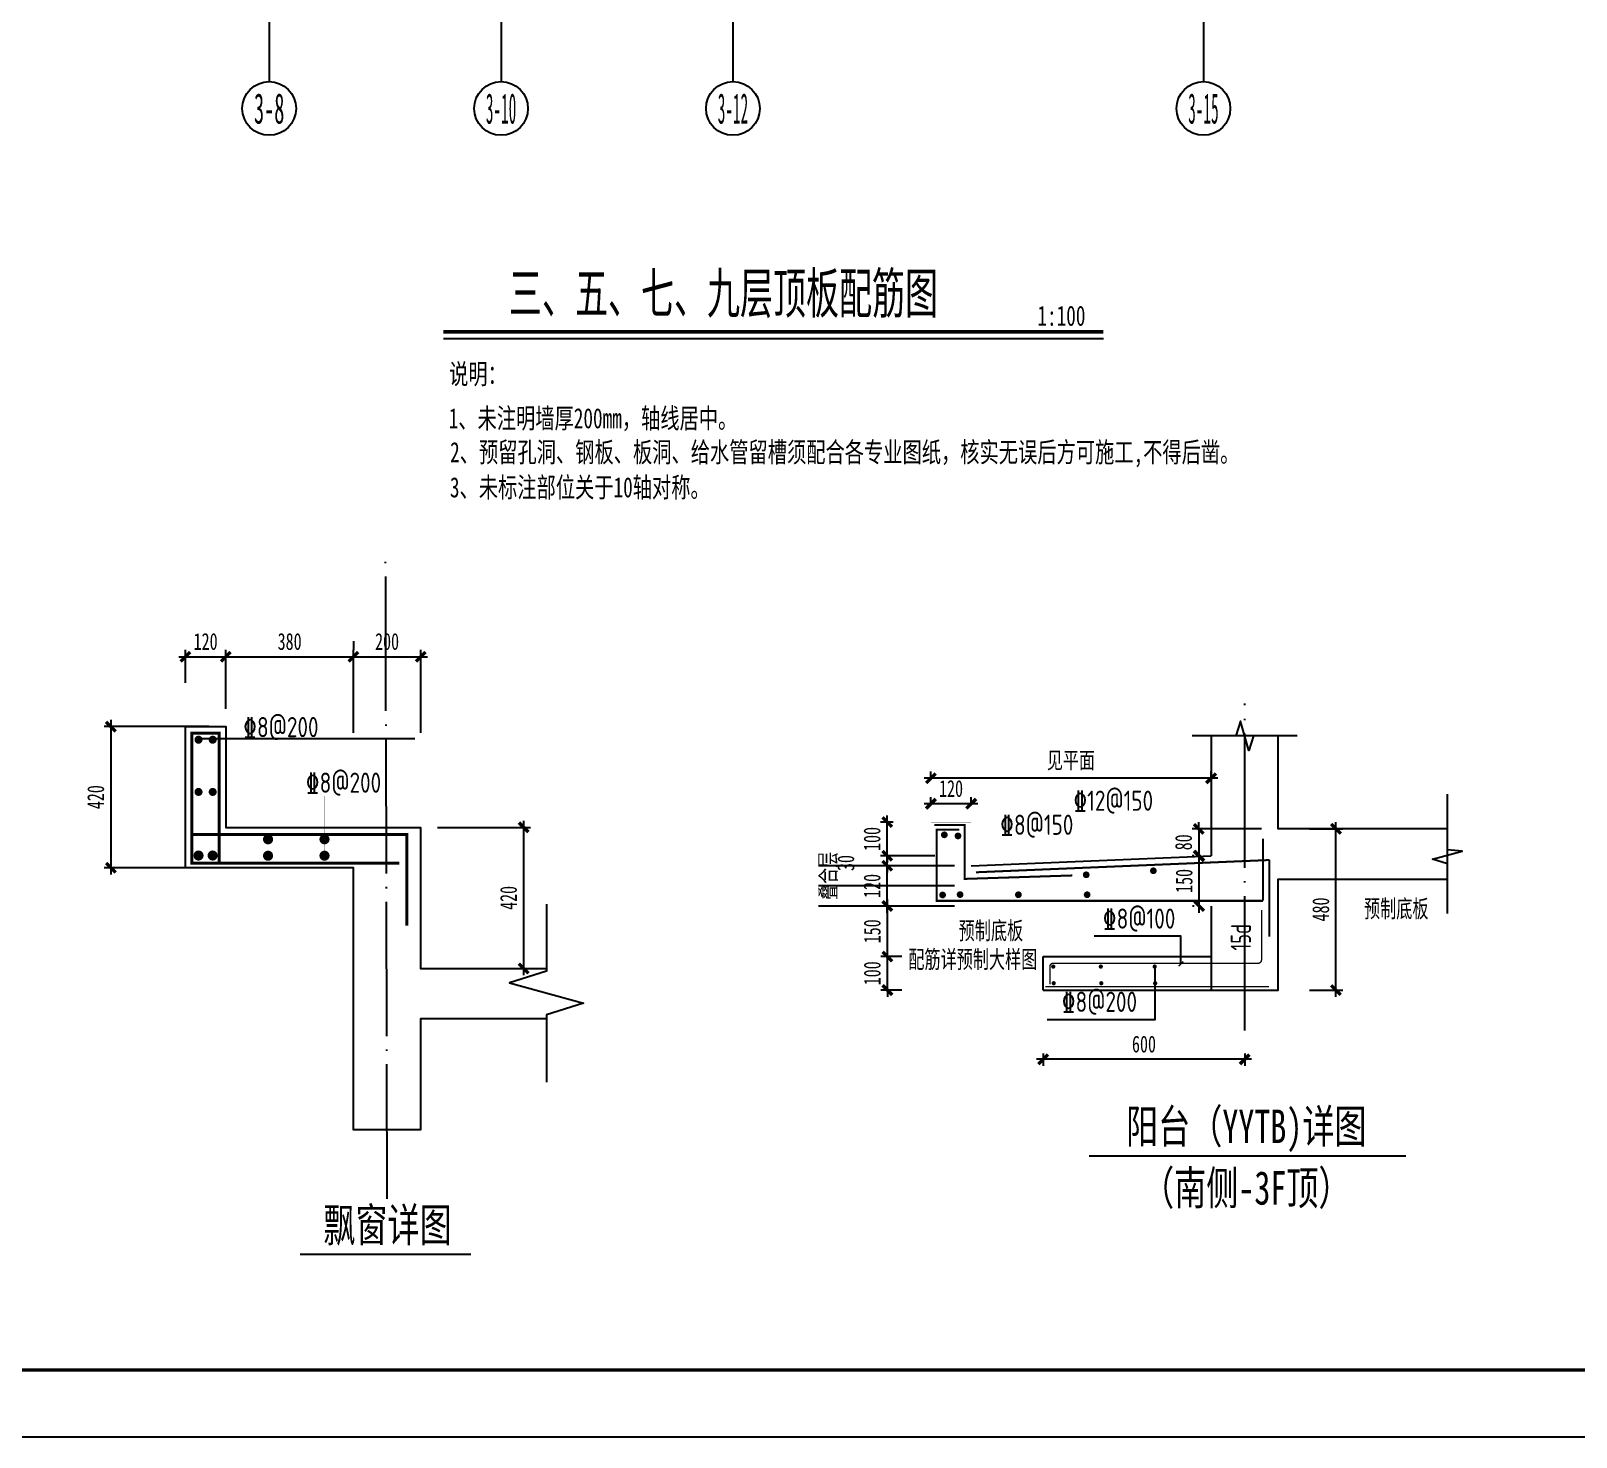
# Model space of a CAD drawing. Extents: x -3200779283 to -8106663, y 659664 to 1123462.
# Drawn here: x -8156795 to -8133805, y 814664 to 835598 of the extents above; entities that cross this region are included whole.
import ezdxf
from ezdxf.enums import TextEntityAlignment as Align
from ezdxf.xclip import XClip

# ---------------------------------------------------------------- set-up
doc = ezdxf.new("R2010")
doc.units = 0
doc.header["$LTSCALE"] = 1000
doc.header["$MEASUREMENT"] = 0
doc.header["$XCLIPFRAME"] = 0
for name, pattern in [('DASH', [0.35, 0.25, -0.1]), ('节点$0$CONTINOUS', [0]), ('节点$0$DOTE', [2.42, 2, -0.2, 0.02, -0.2])]:
    doc.linetypes.add(name, pattern=pattern)
doc.layers.get('Defpoints').update_dxf_attribs({"color": 30, "linetype": 'DASH'})
for name, color, linetype in [('3#-轴线$0$3#-轴号$0$A-ANNO-AXIS-CIRC', 3, 'Continuous'), ('3#-轴线$0$3#-轴号$0$A-ANNO-AXIS-TEXT', 7, 'Continuous'), ('3#-轴线$0$AXIS_TEXT', 7, 'Continuous'), ('3#4#5#$0$BORDER', 7, 'Continuous'), ('3#4#5#模板$0$BORDER', 7, 'Continuous'), ('NUM', 7, 'Continuous'), ('S-ANNO-DIMS', 3, 'Continuous'), ('S-ANNO-TEXT', 7, 'Continuous'), ('S-PC-FQ-WYQ', 4, 'Continuous'), ('节点$0$NUM', 7, 'Continuous'), ('节点$0$REIN', 1, 'Continuous'), ('节点$0$S-ANNO-DOTE', 230, '节点$0$DOTE'), ('节点$0$S-ANNO-THIN', 3, 'Continuous'), ('节点$0$S-DETL', 4, 'Continuous'), ('节点$0$S-DETL-DIMS', 210, 'Continuous'), ('节点$0$S-DETL-REIN', 1, 'Continuous'), ('节点$0$S-DETL-REIN-TEXT', 1, 'Continuous'), ('节点$0$S-DETL-SBAR', 6, 'Continuous'), ('节点$0$S-DETL-TEXT', 7, 'Continuous'), ('节点$0$S-REIN', 1, 'Continuous')]:
    doc.layers.add(name, color=color, linetype=linetype)
doc.styles.add('3#-轴线$0$3#-轴号$0$_TCH_AXIS', font='')
doc.styles.add('3#-轴线$0$COMPLEX', font='COMPLEX')
doc.styles.add('宋体', font='', dxfattribs={"width": 0.8})
doc.styles.add('楷体', font='', dxfattribs={"width": 0.6})
doc.styles.add('节点$0$TSSD_Rein', font='Tssdeng.shx', dxfattribs={"width": 0.7, "bigfont": 'hztxt.shx'})
doc.styles.add('节点$0$楷体', font='', dxfattribs={"width": 0.7, "height": 250})
doc.styles.get('3#-轴线$0$3#-轴号$0$_TCH_AXIS').set_extended_font_data('SimSun')
doc.styles.get('宋体').set_extended_font_data('SimSun')
doc.styles.get('楷体').set_extended_font_data('KaiTi_GB2312')
doc.styles.get('节点$0$楷体').set_extended_font_data('KaiTi_GB2312')
doc.dimstyles.new('节点$0$TSSD_20_100', dxfattribs={"dimtxt": 300, "dimasz": 100, "dimexe": 100, "dimexo": 250, "dimgap": 100, "dimtad": 1, "dimdec": 0, "dimlfac": 0.2, "dimzin": 0, "dimdsep": 46, "dimtxsty": '节点$0$楷体', "dimblk": '节点$0$_ArchTick', "dimcen": 0, "dimdle": 100, "dimclrt": 7, "dimadec": 0, "dimazin": 0, "dimtfac": 1, "dimtdec": 0, "dimtix": 1, "dimtmove": 2, "dimatfit": 3, "dimfxl": 1, "dimtolj": 1, "dimtzin": 0, "dimarcsym": 0})

# ---------------------------------------------------------------- blocks, each defined once
blk = doc.blocks.new('A$C635F6008')
at = {"layer": 'NUM', "style": '楷体', "width": 0.7}
for s, p in [('说明：', (161, 2800)), ('   1、未注明墙厚200mm，轴线居中。', (-273, 2141)), ('2、预留孔洞、钢板、板洞、给水管留槽须配合各专业图纸，核实无误后方可施工,不得后凿。', (177, 1636))]:
    blk.add_text(s, height=300, dxfattribs=at).set_placement(p, align=Align.BOTTOM_LEFT)
blk = doc.blocks.new('节点$0$_ArchTick')
at = {"color": 0, "linetype": 'ByBlock', "const_width": 0.5}
blk.add_lwpolyline([(-0.71, -0.71), (0.71, 0.71)], dxfattribs=at)
blk = doc.blocks.new('*D2126')
at = {"layer": 'Defpoints', "color": 0, "transparency": 16777216}
for p in [(83739, -110980), (83739, -111220), (87908, -111220)]:
    blk.add_point(p, dxfattribs=at)
at = {"layer": '节点$0$S-DETL-DIMS', "color": 0, "lineweight": -2, "transparency": 16777216}
for p, q in [((88008, -110980), (83639, -110980)), ((83739, -110970), (83739, -110880)), ((87908, -110970), (87908, -110880))]:
    blk.add_line(p, q, dxfattribs=at)
at = {"layer": '节点$0$S-DETL-DIMS', "color": 0, "lineweight": -2, "transparency": 16777216, "xscale": 100, "yscale": 100, "zscale": 100, "rotation": 180}
blk.add_blockref('节点$0$_ArchTick', (83739, -110980), dxfattribs=at)
at = {"layer": '节点$0$S-DETL-DIMS', "color": 0, "lineweight": -2, "transparency": 16777216, "xscale": 100, "yscale": 100, "zscale": 100}
blk.add_blockref('节点$0$_ArchTick', (87908, -110980), dxfattribs=at)
at = {"layer": '节点$0$S-DETL-DIMS', "color": 7, "transparency": 16777216, "insert": (85823, -110725), "char_height": 250, "attachment_point": 5, "style": '节点$0$楷体'}
blk.add_mtext('\\A1;见平面', dxfattribs=at)
blk = doc.blocks.new('*D2127')
at = {"layer": 'Defpoints', "color": 0, "transparency": 16777216}
for p in [(83089, -112133), (84046, -112133), (84046, -112282)]:
    blk.add_point(p, dxfattribs=at)
at = {"layer": '节点$0$S-DETL-DIMS', "color": 0, "lineweight": -2, "transparency": 16777216}
for p, q in [((83796, -112133), (82989, -112133)), ((83089, -112133), (83089, -112033)), ((83089, -112282), (83089, -112133)), ((83796, -112282), (82989, -112282)), ((83089, -112282), (83089, -112382))]:
    blk.add_line(p, q, dxfattribs=at)
at = {"layer": '节点$0$S-DETL-DIMS', "color": 0, "lineweight": -2, "transparency": 16777216, "xscale": 100, "yscale": 100, "zscale": 100}
for p, rotation in [((83089, -112133), 270), ((83089, -112282), 90)]:
    blk.add_blockref('节点$0$_ArchTick', p, dxfattribs=dict(at, rotation=rotation))
at = {"layer": '节点$0$S-DETL-DIMS', "color": 7, "transparency": 16777216, "insert": (82475, -112242), "char_height": 250, "attachment_point": 5, "rotation": 90, "style": '节点$0$楷体'}
blk.add_mtext('\\A1;30', dxfattribs=at)
blk = doc.blocks.new('*D2128')
at = {"layer": 'Defpoints', "color": 0, "transparency": 16777216}
for p in [(83089, -111633), (83430, -111633), (83430, -112133)]:
    blk.add_point(p, dxfattribs=at)
at = {"layer": '节点$0$S-DETL-DIMS', "color": 0, "lineweight": -2, "transparency": 16777216}
for p, q in [((83180, -111633), (82989, -111633)), ((83089, -111633), (83089, -111533)), ((83089, -112133), (83089, -111633)), ((83180, -112133), (82989, -112133)), ((83089, -112133), (83089, -112233))]:
    blk.add_line(p, q, dxfattribs=at)
at = {"layer": '节点$0$S-DETL-DIMS', "color": 0, "lineweight": -2, "transparency": 16777216, "xscale": 100, "yscale": 100, "zscale": 100}
for p, rotation in [((83089, -111633), 270), ((83089, -112133), 90)]:
    blk.add_blockref('节点$0$_ArchTick', p, dxfattribs=dict(at, rotation=rotation))
at = {"layer": '节点$0$S-DETL-DIMS', "color": 7, "transparency": 16777216, "insert": (82864, -111883), "char_height": 250, "attachment_point": 5, "rotation": 90, "style": '节点$0$楷体'}
blk.add_mtext('\\A1;100', dxfattribs=at)
blk = doc.blocks.new('*D2129')
at = {"layer": 'Defpoints', "color": 0, "transparency": 16777216}
for p in [(83089, -112282), (84046, -112282), (84046, -112882)]:
    blk.add_point(p, dxfattribs=at)
at = {"layer": '节点$0$S-DETL-DIMS', "color": 0, "lineweight": -2, "transparency": 16777216}
for p, q in [((83089, -112982), (83089, -112182)), ((83796, -112282), (82989, -112282)), ((83796, -112882), (82989, -112882))]:
    blk.add_line(p, q, dxfattribs=at)
at = {"layer": '节点$0$S-DETL-DIMS', "color": 0, "lineweight": -2, "transparency": 16777216, "xscale": 100, "yscale": 100, "zscale": 100}
for p, rotation in [((83089, -112282), 90), ((83089, -112882), 270)]:
    blk.add_blockref('节点$0$_ArchTick', p, dxfattribs=dict(at, rotation=rotation))
at = {"layer": '节点$0$S-DETL-DIMS', "color": 7, "transparency": 16777216, "insert": (82864, -112582), "char_height": 250, "attachment_point": 5, "rotation": 90, "style": '节点$0$楷体'}
blk.add_mtext('\\A1;120', dxfattribs=at)
blk = doc.blocks.new('*D2163')
at = {"layer": 'Defpoints', "color": 0, "transparency": 16777216}
for p in [(85409, -114825), (88408, -114825), (85409, -115163)]:
    blk.add_point(p, dxfattribs=at)
at = {"layer": '节点$0$S-DETL-DIMS', "color": 0, "lineweight": -2, "transparency": 16777216}
for p, q in [((88508, -115163), (85309, -115163)), ((85409, -115075), (85409, -115263)), ((88408, -115075), (88408, -115263))]:
    blk.add_line(p, q, dxfattribs=at)
at = {"layer": '节点$0$S-DETL-DIMS', "color": 0, "lineweight": -2, "transparency": 16777216, "xscale": 100, "yscale": 100, "zscale": 100, "rotation": 180}
blk.add_blockref('节点$0$_ArchTick', (85409, -115163), dxfattribs=at)
at = {"layer": '节点$0$S-DETL-DIMS', "color": 0, "lineweight": -2, "transparency": 16777216, "xscale": 100, "yscale": 100, "zscale": 100}
blk.add_blockref('节点$0$_ArchTick', (88408, -115163), dxfattribs=at)
at = {"layer": '节点$0$S-DETL-DIMS', "color": 7, "transparency": 16777216, "insert": (86909, -114938), "char_height": 250, "attachment_point": 5, "style": '节点$0$楷体'}
blk.add_mtext('\\A1;600', dxfattribs=at)
blk = doc.blocks.new('*D2164')
at = {"layer": 'Defpoints', "color": 0, "transparency": 16777216}
for p in [(83092, -112882), (83705, -112882), (83555, -113633)]:
    blk.add_point(p, dxfattribs=at)
at = {"layer": '节点$0$S-DETL-DIMS', "color": 0, "lineweight": -2, "transparency": 16777216}
for p, q in [((83092, -113733), (83092, -112782)), ((83455, -112882), (82992, -112882)), ((83305, -113633), (82992, -113633))]:
    blk.add_line(p, q, dxfattribs=at)
at = {"layer": '节点$0$S-DETL-DIMS', "color": 0, "lineweight": -2, "transparency": 16777216, "xscale": 100, "yscale": 100, "zscale": 100}
for p, rotation in [((83092, -112882), 90), ((83092, -113633), 270)]:
    blk.add_blockref('节点$0$_ArchTick', p, dxfattribs=dict(at, rotation=rotation))
at = {"layer": '节点$0$S-DETL-DIMS', "color": 7, "transparency": 16777216, "insert": (82867, -113258), "char_height": 250, "attachment_point": 5, "rotation": 90, "style": '节点$0$楷体'}
blk.add_mtext('\\A1;150', dxfattribs=at)
blk = doc.blocks.new('*D2165')
at = {"layer": 'Defpoints', "color": 0, "transparency": 16777216}
for p in [(83092, -113633), (83555, -113633), (83555, -114133)]:
    blk.add_point(p, dxfattribs=at)
at = {"layer": '节点$0$S-DETL-DIMS', "color": 0, "lineweight": -2, "transparency": 16777216}
for p, q in [((83092, -113633), (83092, -113533)), ((83305, -113633), (82992, -113633)), ((83092, -114133), (83092, -113633)), ((83305, -114133), (82992, -114133)), ((83092, -114133), (83092, -114233))]:
    blk.add_line(p, q, dxfattribs=at)
at = {"layer": '节点$0$S-DETL-DIMS', "color": 0, "lineweight": -2, "transparency": 16777216, "xscale": 100, "yscale": 100, "zscale": 100}
for p, rotation in [((83092, -113633), 270), ((83092, -114133), 90)]:
    blk.add_blockref('节点$0$_ArchTick', p, dxfattribs=dict(at, rotation=rotation))
at = {"layer": '节点$0$S-DETL-DIMS', "color": 7, "transparency": 16777216, "insert": (82867, -113883), "char_height": 250, "attachment_point": 5, "rotation": 90, "style": '节点$0$楷体'}
blk.add_mtext('\\A1;100', dxfattribs=at)
blk = doc.blocks.new('*D2166')
at = {"layer": 'Defpoints', "color": 0, "transparency": 16777216}
for p in [(88908, -111733), (87724, -112133), (87908, -112133)]:
    blk.add_point(p, dxfattribs=at)
at = {"layer": '节点$0$S-DETL-DIMS', "color": 0, "lineweight": -2, "transparency": 16777216}
for p, q in [((87724, -111733), (87724, -111633)), ((88658, -111733), (87624, -111733)), ((87724, -111733), (87724, -112133)), ((87658, -112133), (87624, -112133)), ((87724, -112133), (87724, -112233))]:
    blk.add_line(p, q, dxfattribs=at)
at = {"layer": '节点$0$S-DETL-DIMS', "color": 0, "lineweight": -2, "transparency": 16777216, "xscale": 100, "yscale": 100, "zscale": 100}
for p, rotation in [((87724, -111733), 270), ((87724, -112133), 90)]:
    blk.add_blockref('节点$0$_ArchTick', p, dxfattribs=dict(at, rotation=rotation))
at = {"layer": '节点$0$S-DETL-DIMS', "color": 7, "transparency": 16777216, "insert": (87499, -111933), "char_height": 250, "attachment_point": 5, "rotation": 90, "style": '节点$0$楷体'}
blk.add_mtext('\\A1;80', dxfattribs=at)
blk = doc.blocks.new('*D2167')
at = {"layer": 'Defpoints', "color": 0, "transparency": 16777216}
for p in [(89124, -111733), (89766, -111733), (89124, -114133)]:
    blk.add_point(p, dxfattribs=at)
at = {"layer": '节点$0$S-DETL-DIMS', "color": 0, "lineweight": -2, "transparency": 16777216}
for p, q in [((89766, -114233), (89766, -111633)), ((89374, -111733), (89866, -111733)), ((89374, -114133), (89866, -114133))]:
    blk.add_line(p, q, dxfattribs=at)
at = {"layer": '节点$0$S-DETL-DIMS', "color": 0, "lineweight": -2, "transparency": 16777216, "xscale": 100, "yscale": 100, "zscale": 100}
for p, rotation in [((89766, -111733), 90), ((89766, -114133), 270)]:
    blk.add_blockref('节点$0$_ArchTick', p, dxfattribs=dict(at, rotation=rotation))
at = {"layer": '节点$0$S-DETL-DIMS', "color": 7, "transparency": 16777216, "insert": (89541, -112933), "char_height": 250, "attachment_point": 5, "rotation": 90, "style": '节点$0$楷体'}
blk.add_mtext('\\A1;480', dxfattribs=at)
blk = doc.blocks.new('*D2132')
at = {"layer": 'Defpoints', "color": 0, "transparency": 16777216}
for p in [(91329, -121464), (90329, -122846), (91329, -122846)]:
    blk.add_point(p, dxfattribs=at)
at = {"layer": '节点$0$S-DETL-DIMS', "color": 0, "lineweight": -2, "transparency": 16777216}
for p, q in [((90329, -122596), (90329, -121364)), ((91329, -122596), (91329, -121364)), ((90229, -121464), (91429, -121464))]:
    blk.add_line(p, q, dxfattribs=at)
at = {"layer": '节点$0$S-DETL-DIMS', "color": 0, "lineweight": -2, "transparency": 16777216, "xscale": 100, "yscale": 100, "zscale": 100, "rotation": 180}
blk.add_blockref('节点$0$_ArchTick', (90329, -121464), dxfattribs=at)
at = {"layer": '节点$0$S-DETL-DIMS', "color": 0, "lineweight": -2, "transparency": 16777216, "xscale": 100, "yscale": 100, "zscale": 100}
blk.add_blockref('节点$0$_ArchTick', (91329, -121464), dxfattribs=at)
at = {"layer": '节点$0$S-DETL-DIMS', "color": 7, "transparency": 16777216, "insert": (90829, -121239), "char_height": 250, "attachment_point": 5, "style": '节点$0$楷体'}
blk.add_mtext('\\A1;200', dxfattribs=at)
blk = doc.blocks.new('*D2133')
at = {"layer": 'Defpoints', "color": 0, "transparency": 16777216}
for p in [(90329, -121464), (90329, -121482), (88429, -122488)]:
    blk.add_point(p, dxfattribs=at)
at = {"layer": '节点$0$S-DETL-DIMS', "color": 0, "lineweight": -2, "transparency": 16777216}
for p, q in [((88429, -122238), (88429, -121364)), ((90329, -121232), (90329, -121364)), ((88329, -121464), (90429, -121464))]:
    blk.add_line(p, q, dxfattribs=at)
at = {"layer": '节点$0$S-DETL-DIMS', "color": 0, "lineweight": -2, "transparency": 16777216, "xscale": 100, "yscale": 100, "zscale": 100, "rotation": 180}
blk.add_blockref('节点$0$_ArchTick', (88429, -121464), dxfattribs=at)
at = {"layer": '节点$0$S-DETL-DIMS', "color": 0, "lineweight": -2, "transparency": 16777216, "xscale": 100, "yscale": 100, "zscale": 100}
blk.add_blockref('节点$0$_ArchTick', (90329, -121464), dxfattribs=at)
at = {"layer": '节点$0$S-DETL-DIMS', "color": 7, "transparency": 16777216, "insert": (89379, -121239), "char_height": 250, "attachment_point": 5, "style": '节点$0$楷体'}
blk.add_mtext('\\A1;380', dxfattribs=at)
blk = doc.blocks.new('*D2134')
at = {"layer": 'Defpoints', "color": 0, "transparency": 16777216}
for p in [(91329, -124005), (92862, -124005), (91329, -126105)]:
    blk.add_point(p, dxfattribs=at)
at = {"layer": '节点$0$S-DETL-DIMS', "color": 0, "lineweight": -2, "transparency": 16777216}
for p, q in [((92862, -126205), (92862, -123905)), ((91579, -124005), (92962, -124005)), ((91579, -126105), (92962, -126105))]:
    blk.add_line(p, q, dxfattribs=at)
at = {"layer": '节点$0$S-DETL-DIMS', "color": 0, "lineweight": -2, "transparency": 16777216, "xscale": 100, "yscale": 100, "zscale": 100}
for p, rotation in [((92862, -124005), 90), ((92862, -126105), 270)]:
    blk.add_blockref('节点$0$_ArchTick', p, dxfattribs=dict(at, rotation=rotation))
at = {"layer": '节点$0$S-DETL-DIMS', "color": 7, "transparency": 16777216, "insert": (92637, -125055), "char_height": 250, "attachment_point": 5, "rotation": 90, "style": '节点$0$楷体'}
blk.add_mtext('\\A1;420', dxfattribs=at)
blk = doc.blocks.new('*D2135')
at = {"layer": 'Defpoints', "color": 0, "transparency": 16777216}
for p in [(88429, -122505), (86720, -124605), (88429, -124605)]:
    blk.add_point(p, dxfattribs=at)
at = {"layer": '节点$0$S-DETL-DIMS', "color": 0, "lineweight": -2, "transparency": 16777216}
for p, q in [((88179, -122505), (86620, -122505)), ((86720, -122405), (86720, -124705)), ((88179, -124605), (86620, -124605))]:
    blk.add_line(p, q, dxfattribs=at)
at = {"layer": '节点$0$S-DETL-DIMS', "color": 0, "lineweight": -2, "transparency": 16777216, "xscale": 100, "yscale": 100, "zscale": 100}
for p, rotation in [((86720, -122505), 90), ((86720, -124605), 270)]:
    blk.add_blockref('节点$0$_ArchTick', p, dxfattribs=dict(at, rotation=rotation))
at = {"layer": '节点$0$S-DETL-DIMS', "color": 7, "transparency": 16777216, "insert": (86495, -123555), "char_height": 250, "attachment_point": 5, "rotation": 90, "style": '节点$0$楷体'}
blk.add_mtext('\\A1;420', dxfattribs=at)
blk = doc.blocks.new('*D2039')
at = {"layer": 'Defpoints', "color": 0, "transparency": 16777216}
for p in [(88429, -121464), (87829, -122101), (88429, -122101)]:
    blk.add_point(p, dxfattribs=at)
at = {"layer": '节点$0$S-DETL-DIMS', "color": 0, "lineweight": -2, "transparency": 16777216}
for p, q in [((87829, -121851), (87829, -121364)), ((88429, -121851), (88429, -121364)), ((87729, -121464), (88529, -121464))]:
    blk.add_line(p, q, dxfattribs=at)
at = {"layer": '节点$0$S-DETL-DIMS', "color": 0, "lineweight": -2, "transparency": 16777216, "xscale": 100, "yscale": 100, "zscale": 100, "rotation": 180}
blk.add_blockref('节点$0$_ArchTick', (87829, -121464), dxfattribs=at)
at = {"layer": '节点$0$S-DETL-DIMS', "color": 0, "lineweight": -2, "transparency": 16777216, "xscale": 100, "yscale": 100, "zscale": 100}
blk.add_blockref('节点$0$_ArchTick', (88429, -121464), dxfattribs=at)
at = {"layer": '节点$0$S-DETL-DIMS', "color": 7, "transparency": 16777216, "insert": (88129, -121239), "char_height": 250, "attachment_point": 5, "style": '节点$0$楷体'}
blk.add_mtext('\\A1;120', dxfattribs=at)
blk = doc.blocks.new('*D2011')
at = {"layer": 'Defpoints', "color": 0, "transparency": 16777216}
for p in [(84339, -112282), (81952, -112582), (84339, -112582)]:
    blk.add_point(p, dxfattribs=at)
at = {"layer": '节点$0$S-DETL-DIMS', "color": 0, "lineweight": -2, "transparency": 16777216}
for p, q in [((81952, -112182), (81952, -112682)), ((84089, -112282), (81852, -112282)), ((84089, -112582), (81852, -112582))]:
    blk.add_line(p, q, dxfattribs=at)
at = {"layer": '节点$0$S-DETL-DIMS', "color": 0, "lineweight": -2, "transparency": 16777216, "xscale": 100, "yscale": 100, "zscale": 100}
for p, rotation in [((81952, -112282), 90), ((81952, -112582), 270)]:
    blk.add_blockref('节点$0$_ArchTick', p, dxfattribs=dict(at, rotation=rotation))
at = {"layer": '节点$0$S-DETL-DIMS', "color": 7, "transparency": 16777216, "insert": (82219, -112432), "char_height": 250, "attachment_point": 5, "rotation": 90, "style": '节点$0$楷体'}
blk.add_mtext('\\A1;叠合层', dxfattribs=at)
blk = doc.blocks.new('*D2016')
at = {"layer": 'Defpoints', "color": 0, "transparency": 16777216}
for p in [(84339, -112582), (81952, -112882), (84339, -112882)]:
    blk.add_point(p, dxfattribs=at)
at = {"layer": '节点$0$S-DETL-DIMS', "color": 0, "lineweight": -2, "transparency": 16777216}
for p, q in [((84089, -112582), (81852, -112582)), ((81952, -112582), (81952, -112482)), ((81952, -112582), (81952, -112882)), ((84089, -112882), (81852, -112882)), ((81952, -112882), (81952, -112982))]:
    blk.add_line(p, q, dxfattribs=at)
at = {"layer": '节点$0$S-DETL-DIMS', "color": 0, "lineweight": -2, "transparency": 16777216, "xscale": 100, "yscale": 100, "zscale": 100}
for p, rotation in [((81952, -112582), 270), ((81952, -112882), 90)]:
    blk.add_blockref('节点$0$_ArchTick', p, dxfattribs=dict(at, rotation=rotation))
at = {"layer": '节点$0$S-DETL-DIMS', "color": 7, "transparency": 16777216, "insert": (81699, -112732), "char_height": 250, "attachment_point": 5, "rotation": 90, "style": '节点$0$楷体'}
blk.add_mtext('\\A1;预制层', dxfattribs=at)
blk = doc.blocks.new('*D2080')
at = {"layer": 'Defpoints', "color": 0, "transparency": 16777216}
for p in [(83739, -111359), (83739, -111633), (84339, -111633)]:
    blk.add_point(p, dxfattribs=at)
at = {"layer": '节点$0$S-DETL-DIMS', "color": 0, "lineweight": -2, "transparency": 16777216}
for p, q in [((83739, -111383), (83739, -111259)), ((84339, -111383), (84339, -111259)), ((84439, -111359), (83639, -111359))]:
    blk.add_line(p, q, dxfattribs=at)
at = {"layer": '节点$0$S-DETL-DIMS', "color": 0, "lineweight": -2, "transparency": 16777216, "xscale": 100, "yscale": 100, "zscale": 100, "rotation": 180}
blk.add_blockref('节点$0$_ArchTick', (83739, -111359), dxfattribs=at)
at = {"layer": '节点$0$S-DETL-DIMS', "color": 0, "lineweight": -2, "transparency": 16777216, "xscale": 100, "yscale": 100, "zscale": 100}
blk.add_blockref('节点$0$_ArchTick', (84339, -111359), dxfattribs=at)
at = {"layer": '节点$0$S-DETL-DIMS', "color": 7, "transparency": 16777216, "insert": (84039, -111134), "char_height": 250, "attachment_point": 5, "style": '节点$0$楷体'}
blk.add_mtext('\\A1;120', dxfattribs=at)
blk = doc.blocks.new('*D2082')
at = {"layer": 'Defpoints', "color": 0, "transparency": 16777216}
for p in [(87732, -112135), (87877, -112135), (87908, -112882)]:
    blk.add_point(p, dxfattribs=at)
at = {"layer": '节点$0$S-DETL-DIMS', "color": 0, "lineweight": -2, "transparency": 16777216}
for p, q in [((87627, -112135), (87632, -112135)), ((87732, -112982), (87732, -112035)), ((87658, -112882), (87632, -112882))]:
    blk.add_line(p, q, dxfattribs=at)
at = {"layer": '节点$0$S-DETL-DIMS', "color": 0, "lineweight": -2, "transparency": 16777216, "xscale": 100, "yscale": 100, "zscale": 100}
for p, rotation in [((87732, -112135), 90), ((87732, -112882), 270)]:
    blk.add_blockref('节点$0$_ArchTick', p, dxfattribs=dict(at, rotation=rotation))
at = {"layer": '节点$0$S-DETL-DIMS', "color": 7, "transparency": 16777216, "insert": (87507, -112508), "char_height": 250, "attachment_point": 5, "rotation": 90, "style": '节点$0$楷体'}
blk.add_mtext('\\A1;150', dxfattribs=at)
blk = doc.blocks.new('3#-轴线$0$_AXISO')
blk.add_circle((0, 0), 0.5)
at = {"layer": '3#-轴线$0$AXIS_TEXT', "style": '3#-轴线$0$COMPLEX', "width": 1.041667}
blk.add_attdef('A', text='', height=0.56, dxfattribs=at).set_placement((-0.25, -0.28), (0.25, -0.28), align=Align.FIT)
blk = doc.blocks.new('3#-轴线$0$3#-轴号')
at = {"layer": '3#-轴线$0$3#-轴号$0$A-ANNO-AXIS-CIRC'}
for p, q in [((17450, -13981.5), (17450, -17981.5)), ((20900, -13981.5), (20900, -17981.5)), ((24350, -13981.5), (24350, -17981.5)), ((31350, -13981.5), (31350, -17981.5))]:
    blk.add_line(p, q, dxfattribs=at)
ref = blk.add_blockref('3#-轴线$0$_AXISO', (17450, -18381.5), dxfattribs=dict(at, xscale=800, yscale=800, zscale=800))
ref.add_attrib('A', '3-8', dxfattribs={"layer": '3#-轴线$0$3#-轴号$0$A-ANNO-AXIS-TEXT', "height": 452.55, "style": '3#-轴线$0$3#-轴号$0$_TCH_AXIS', "width": 0.466146}).set_placement((17223.7, -18607.8), (17676.3, -18607.8), align=Align.FIT)
ref = blk.add_blockref('3#-轴线$0$_AXISO', (20900, -18381.5), dxfattribs=dict(at, xscale=800, yscale=800, zscale=800))
ref.add_attrib('A', '3-10', dxfattribs={"layer": '3#-轴线$0$3#-轴号$0$A-ANNO-AXIS-TEXT', "height": 452.55, "style": '3#-轴线$0$3#-轴号$0$_TCH_AXIS', "width": 0.349609}).set_placement((20673.7, -18607.8), (21126.3, -18607.8), align=Align.FIT)
ref = blk.add_blockref('3#-轴线$0$_AXISO', (24350, -18381.5), dxfattribs=dict(at, xscale=800, yscale=800, zscale=800))
ref.add_attrib('A', '3-12', dxfattribs={"layer": '3#-轴线$0$3#-轴号$0$A-ANNO-AXIS-TEXT', "height": 452.55, "style": '3#-轴线$0$3#-轴号$0$_TCH_AXIS', "width": 0.349609}).set_placement((24123.7, -18607.8), (24576.3, -18607.8), align=Align.FIT)
ref = blk.add_blockref('3#-轴线$0$_AXISO', (31350, -18381.5), dxfattribs=dict(at, xscale=800, yscale=800, zscale=800))
ref.add_attrib('A', '3-15', dxfattribs={"layer": '3#-轴线$0$3#-轴号$0$A-ANNO-AXIS-TEXT', "height": 452.55, "style": '3#-轴线$0$3#-轴号$0$_TCH_AXIS', "width": 0.349609}).set_placement((31123.7, -18607.8), (31576.3, -18607.8), align=Align.FIT)
blk = doc.blocks.new('3#-轴线')
blk.add_blockref('3#-轴线$0$3#-轴号', (0, 0))
blk = doc.blocks.new('节点')
blk.add_line((88018.3, -122680.3), (91240.4, -122680.3))
blk.add_lwpolyline([(93199.8, -126855.2), (91328.7, -126855.2), (91328.7, -128505.2), (90328.7, -128505.2), (90328.7, -124605.2), (87828.7, -124605.2), (87828.7, -122505.2), (88428.7, -122505.2), (88428.7, -124005.2), (91328.7, -124005.2), (91328.7, -126105.2), (93199.8, -126105.2)])
at = {"layer": '节点$0$NUM', "const_width": 30}
for points in [[(86090.3, -116602.4), (90807, -116602.4)], [(89531.4, -130362.8), (92077.7, -130362.8)]]:
    blk.add_lwpolyline(points, dxfattribs=at)
at = {"layer": '节点$0$REIN', "const_width": 45}
for points in [[(88193.4, -122602.7), (88331.2, -122602.7), (88331.2, -124539.2), (87926.2, -124539.2), (87926.2, -122602.7), (88331.2, -122602.7), (88331.2, -122740.5)], [(87926.2, -124110.2), (91123.2, -124110.2), (91123.2, -125469.4)], [(87926.2, -124539.2), (91013.5, -124539.2)]]:
    blk.add_lwpolyline(points, dxfattribs=at)
at = {"layer": '节点$0$REIN'}
for points, const_width in [([(87993.7, -122700.2, 1), (88053.7, -122700.2, 1)], 60), ([(88204.8, -122700.2, 1), (88264.8, -122700.2, 1)], 60), ([(87993.7, -123477.1, 1), (88053.7, -123477.1, 1)], 60), ([(88204.8, -123477.1, 1), (88264.8, -123477.1, 1)], 60), ([(89020.4, -124182.5, 1), (89095.4, -124182.5, 1)], 75), ([(89860.4, -124182.5, 1), (89935.4, -124182.5, 1)], 75), ([(87986.2, -124423.9, 1), (88061.2, -124423.9, 1)], 75), ([(88196.2, -124423.9, 1), (88271.2, -124423.9, 1)], 75), ([(89020.4, -124426.8, 1), (89095.4, -124426.8, 1)], 75), ([(89860.4, -124426.8, 1), (89935.4, -124426.8, 1)], 75)]:
    blk.add_lwpolyline(points, format="xyb", close=True, dxfattribs=dict(at, const_width=const_width))
at = {"layer": '节点$0$S-ANNO-DOTE'}
for p, q in [((88409.3, -114733.9), (88409.3, -109868.6)), ((90828.7, -129532.3), (90807.6, -119911.2))]:
    blk.add_line(p, q, dxfattribs=at)
at = {"layer": '节点$0$S-ANNO-THIN'}
for points in [[(89187.9, -110348.3), (88537.9, -110348.3), (88467.9, -110568.3), (88347.9, -110128.3), (88277.9, -110348.3), (87627.9, -110348.3)], [(91424.5, -112993.6), (91424.5, -112255.6), (91204.5, -112185.6), (91644.5, -112065.6), (91424.5, -112045.6), (91424.5, -111216.1)], [(93199.8, -125145.9), (93199.8, -126145.9), (92649.8, -126320.9), (93749.8, -126620.9), (93199.8, -126795.9), (93199.8, -127795.9)]]:
    blk.add_lwpolyline(points, dxfattribs=at)
at = {"layer": '节点$0$S-DETL'}
blk.add_line((85409.3, -114133.2), (85409.3, -113633.2), dxfattribs=at)
for points in [[(87907.9, -112882.2), (87907.9, -114133.2), (88907.9, -114133.2), (88907.9, -112483.2), (91424.5, -112483.2), (91424.5, -111733.2), (88907.9, -111733.2), (88907.9, -110348.3), (87907.9, -110348.3), (87907.9, -112133.2)], [(84339, -112282.2), (87907.9, -112133.2)], [(85409.3, -113633.2), (87907.9, -113633.2)], [(85409.3, -114133.2), (88907.9, -114133.2)]]:
    blk.add_lwpolyline(points, dxfattribs=at)
at = {"layer": '节点$0$S-DETL-DIMS', "const_width": 30}
for points in [[(84408.2, -112379.4), (88773.6, -112197.1)], [(88773.6, -112191.5), (88773.6, -113340.2)]]:
    blk.add_lwpolyline(points, dxfattribs=at)
at = {"layer": '节点$0$S-DETL-REIN', "linetype": '节点$0$CONTINOUS'}
blk.add_lwpolyline([(88658.2, -112939.7, 20, 20, 0), (88658.2, -113683.2, 20, 20, -0.4142136), (88608.2, -113733.2, 20, 20, 0), (88528.3, -113733.2, 20, 20, 0), (85559.3, -113733.2, 20, 20, 0.4142136), (85509.3, -113783.2, 20, 20, 0), (85509.3, -113933.2, 20, 20, 0), (85509.3, -114047.8, 0, 0, 0)], format="xyseb", dxfattribs=at)
at = {"layer": '节点$0$S-DETL-REIN', "const_width": 31.2}
for points in [[(85543.7, -113783.2, -1), (85574.9, -113783.2, -1)], [(86251.5, -113783.2, -1), (86282.8, -113783.2, -1)], [(87053.1, -113783.2, -1), (87084.4, -113783.2, -1)], [(85550.9, -114031, 1), (85582.1, -114031, 1)], [(86258.7, -114031, 1), (86290, -114031, 1)], [(87060.3, -114031, 1), (87091.6, -114031, 1)]]:
    blk.add_lwpolyline(points, format="xyb", close=True, dxfattribs=at)
at = {"layer": '节点$0$S-DETL-REIN', "linetype": '节点$0$CONTINOUS', "const_width": 20}
blk.add_lwpolyline([(85441.4, -114081.7), (88767.7, -114081.7)], dxfattribs=at)
at = {"layer": '节点$0$S-DETL-REIN-TEXT', "color": 1}
for points in [[(87459.8, -113741.8), (87459.8, -113329.6), (86170.3, -113329.6)], [(87068.8, -113783.2), (87068.8, -114575.9), (85466.9, -114575.9)]]:
    blk.add_lwpolyline(points, dxfattribs=at)
at = {"layer": '节点$0$S-DETL-REIN-TEXT', "color": 1, "const_width": 20}
blk.add_lwpolyline([(87495.1, -113706.5), (87424.4, -113777.2)], dxfattribs=at)
at = {"layer": '节点$0$S-DETL-SBAR'}
for points, const_width in [([(87285.2, -112268.6), (87285.2, -111491.9), (85819.9, -111491.9)], 0.3), ([(83739, -111633.2), (83739, -112882.2), (87907.9, -112882.2)], 0.3), ([(83739, -111633.2), (84339, -111633.2), (84339, -112582.2)], 0.3), ([(86049.5, -112416.8), (86049.5, -111851.9), (84701.7, -111851.9)], 0.3), ([(88907.9, -111733.2), (91424.5, -111733.2)], 0.3), ([(88907.9, -112083.2), (91424.5, -112083.2)], 0.3), ([(88907.9, -112083.2), (88907.9, -112483.2)], 0.3), ([(90090.2, -112344.7), (90090.2, -113114.3), (91167.3, -113114.3)], 0.3), ([(87907.9, -112582.2), (84339, -112582.2)], 0.3), ([(87907.9, -112882.2), (87907.9, -112582.2)], 0.3), ([(85212, -112671.8), (85212, -113441.4), (84134.9, -113441.4)], 0.3), ([(89524.7, -124539.2), (89524.7, -123537.6), (91626, -123537.6)], 0.75), ([(89897.9, -124426.8), (89897.9, -123537.6)], 0.3)]:
    blk.add_lwpolyline(points, dxfattribs=dict(at, const_width=const_width))
at = {"layer": '节点$0$S-DETL-SBAR', "const_width": 50}
for points in [[(83938.7, -111846.7, -1), (83938.7, -111796.7, -1)], [(84142.4, -111863.3, -1), (84142.4, -111813.3, -1)], [(86049.5, -112441.8, -1), (86049.5, -112391.8, -1)], [(87049.5, -112382.3, -1), (87049.5, -112332.3, -1)], [(83913.4, -112742.3, -1), (83913.4, -112692.3, -1)], [(84173.6, -112736.3, -1), (84173.6, -112686.3, -1)], [(85040.9, -112739, -1), (85040.9, -112689, -1)], [(86063.9, -112739, -1), (86063.9, -112689, -1)]]:
    blk.add_lwpolyline(points, format="xyb", close=True, dxfattribs=at)
at = {"layer": '节点$0$S-REIN', "const_width": 30}
for points in [[(83788.1, -111674.7), (84240.1, -111674.7), (84240.1, -112478), (85841.9, -112426.8)], [(88679.2, -112804.3), (88679.2, -111880.2)]]:
    blk.add_lwpolyline(points, dxfattribs=at)
at = {"layer": '节点$0$S-REIN'}
blk.add_lwpolyline([(88679.2, -112804.3, 30, 30, 0), (83825.3, -112804.3, 30, 30, 0), (83825.3, -111744.6, 30, 30, 0), (84160.6, -111744.6, 0, 0, 0)], format="xyseb", dxfattribs=at)
at = {"layer": '节点$0$NUM', "style": '节点$0$楷体', "width": 0.7}
for s, p in [('阳台（YYTB)详图', (88432.1, -115911.7)), ('（南侧-3F顶）', (88432.1, -116827.1)), ('飘窗详图', (90835.3, -129672.1))]:
    blk.add_text(s, height=500, dxfattribs=at).set_placement(p, align=Align.TOP_CENTER)
at = {"layer": '节点$0$S-DETL-REIN-TEXT', "style": '节点$0$TSSD_Rein', "width": 0.7}
blk.add_text('15d', height=300, rotation=90, dxfattribs=at).set_placement((88590.7, -113149.5), align=Align.BOTTOM_RIGHT)
at = {"layer": '节点$0$S-DETL-TEXT', "style": '节点$0$TSSD_Rein', "width": 0.8}
for s, p in [('%%13212@150', (85858.8, -111463.7)), ('%%1328@150', (84770.2, -111822)), ('预制底板', (90183, -113081)), ('预制底板', (84151.7, -113408.1)), ('配筋详预制大样图', (83402.9, -113835.4)), ('%%1328@200', (88688.7, -122662)), ('%%1328@200', (89620.2, -123489.4))]:
    blk.add_text(s, height=300, dxfattribs=at).set_placement(p)
for s, p in [('%%1328@100', (87376, -113308.8)), ('%%1328@200', (86806.2, -114547.6))]:
    blk.add_text(s, height=300, dxfattribs=at).set_placement(p, align=Align.BOTTOM_RIGHT)
at = {"layer": '节点$0$S-DETL-DIMS'}
dim = blk.add_linear_dim(base=(83739, -110980.3), p1=(87907.9, -111219.8), p2=(83739, -111219.8), text='见平面', dimstyle='节点$0$TSSD_20_100', dxfattribs=at)
dim.commit()
dim.dimension.update_dxf_attribs({"geometry": '*D2126', "text_midpoint": (85823.5, -110724.9)})
for base, p1, p2, picture, middle in [((83739, -111358.9), (84339, -111633.2), (83739, -111633.2), '*D2080', (84039, -111133.9)), ((85409.3, -115162.9), (88407.9, -114825.1), (85409.3, -114825.1), '*D2163', (86908.6, -114937.9)), ((88428.7, -121464), (87828.7, -122101.2), (88428.7, -122101.2), '*D2039', (88128.7, -121239)), ((90328.7, -121464), (88428.7, -122487.6), (90328.7, -121481.6), '*D2133', (89378.7, -121239)), ((91328.7, -121464), (90328.7, -122846.2), (91328.7, -122846.2), '*D2132', (90828.7, -121239))]:
    dim = blk.add_linear_dim(base=base, p1=p1, p2=p2, dimstyle='节点$0$TSSD_20_100', dxfattribs=at)
    dim.commit()
    dim.dimension.update_dxf_attribs({"geometry": picture, "text_midpoint": middle})
for base, p1, p2, picture, middle in [((83088.9, -111633.2), (83430, -112133.2), (83430, -111633.2), '*D2128', (82863.9, -111883.2)), ((87724.3, -112133.2), (88907.9, -111733.2), (87907.9, -112133.2), '*D2166', (87499.3, -111933.2)), ((89766.4, -111733.2), (89124.2, -114133.2), (89124.2, -111733.2), '*D2167', (89541.4, -112933.2)), ((83088.9, -112282.2), (84045.8, -112882.2), (84045.8, -112282.2), '*D2129', (82863.9, -112582.2)), ((87731.7, -112134.5), (87907.9, -112882.2), (87876.7, -112134.5), '*D2082', (87506.7, -112508.4)), ((83092.5, -112882.2), (83555.2, -113633.2), (83705.2, -112882.2), '*D2164', (82867.5, -113257.7)), ((83092.5, -113633.2), (83555.2, -114133.2), (83555.2, -113633.2), '*D2165', (82867.5, -113883.2)), ((86720.1, -124605.2), (88428.7, -122505.2), (88428.7, -124605.2), '*D2135', (86495.1, -123555.2)), ((92862.2, -124005.2), (91328.7, -126105.2), (91328.7, -124005.2), '*D2134', (92637.2, -125055.2))]:
    dim = blk.add_linear_dim(base=base, p1=p1, p2=p2, angle=90, dimstyle='节点$0$TSSD_20_100', dxfattribs=at)
    dim.commit()
    dim.dimension.update_dxf_attribs({"geometry": picture, "text_midpoint": middle})
dim = blk.add_linear_dim(base=(81952.2, -112582.2), p1=(84339, -112282.2), p2=(84339, -112582.2), angle=90, text='叠合层', dimstyle='节点$0$TSSD_20_100', dxfattribs=at)
dim.commit()
dim.dimension.update_dxf_attribs({"geometry": '*D2011', "text_midpoint": (82219, -112432.2), "dimtype": 128})
dim = blk.add_linear_dim(base=(83088.9, -112133.2), p1=(84045.8, -112282.2), p2=(84045.8, -112133.2), angle=90, dimstyle='节点$0$TSSD_20_100', dxfattribs=at)
dim.commit()
dim.dimension.update_dxf_attribs({"geometry": '*D2127', "text_midpoint": (82475.1, -112241.9), "dimtype": 128})
dim = blk.add_linear_dim(base=(81952.2, -112882.2), p1=(84339, -112582.2), p2=(84339, -112882.2), angle=90, text='预制层', dimstyle='节点$0$TSSD_20_100', dxfattribs=at)
dim.commit()
dim.dimension.update_dxf_attribs({"geometry": '*D2016', "text_midpoint": (81699.5, -112732.2)})

msp = doc.modelspace()

# ---------------------------------------------------------------- linework, layer by layer
at = {"layer": '3#4#5#$0$BORDER'}
msp.add_lwpolyline([(-8190763, 814664), (-8190763, 874064), (-8106663, 874064), (-8106663, 814664)], close=True, dxfattribs=at)
at = {"layer": '3#4#5#$0$BORDER', "const_width": 50}
msp.add_lwpolyline([(-8188263, 815664), (-8188263, 873064), (-8107663, 873064), (-8107663, 815664)], close=True, dxfattribs=at)
at = {"layer": '3#4#5#模板$0$BORDER'}
msp.add_lwpolyline([(-8190763, 814664), (-8190763, 874064), (-8106663, 874064), (-8106663, 814664)], close=True, dxfattribs=at)
at = {"layer": '3#4#5#模板$0$BORDER', "const_width": 50}
msp.add_lwpolyline([(-8188263, 815664), (-8188263, 873064), (-8107663, 873064), (-8107663, 815664)], close=True, dxfattribs=at)
at = {"layer": 'NUM', "const_width": 50}
msp.add_lwpolyline([(-8150657, 831118), (-8140837, 831118)], dxfattribs=at)
at = {"layer": 'NUM'}
msp.add_lwpolyline([(-8150657, 831018), (-8140837, 831018)], dxfattribs=at)

# ---------------------------------------------------------------- block references
msp.add_blockref('3#-轴线', (-8170700, 852825))
at = {"layer": 'S-ANNO-DIMS'}
msp.add_blockref('A$C635F6008', (-8150735, 827451), dxfattribs=at)
at = {"layer": 'S-PC-FQ-WYQ'}
ref = msp.add_blockref('节点', (-8242325, 947746), dxfattribs=at)
XClip(ref).set_block_clipping_path([(84284.5423380377, -130818.9809801643), (97387.4760868757, -119152.1959838063)])
ref = msp.add_blockref('节点', (-8227144, 935452), dxfattribs=at)
XClip(ref).set_block_clipping_path([(82065.982810874, -119121.3460274436), (92603.2438424127, -109678.6664831904)])

# ---------------------------------------------------------------- texts
at = {"layer": 'NUM', "style": '楷体'}
for s, height, width, p in [('三、五、七、九层顶板配筋图', 600, 0.6, (-8149682, 831214)), ('3、未标注部位关于10轴对称。', 300, 0.7, (-8150561, 828564))]:
    msp.add_text(s, height=height, dxfattribs=dict(at, width=width)).set_placement(p, align=Align.BOTTOM_LEFT)
at = {"layer": 'S-ANNO-TEXT', "linetype": 'Continuous', "style": '宋体', "width": 0.7}
msp.add_text('1:100', height=300, dxfattribs=at).set_placement((-8141820, 831118), align=Align.BOTTOM_LEFT)

doc.saveas('drawing.dxf')
